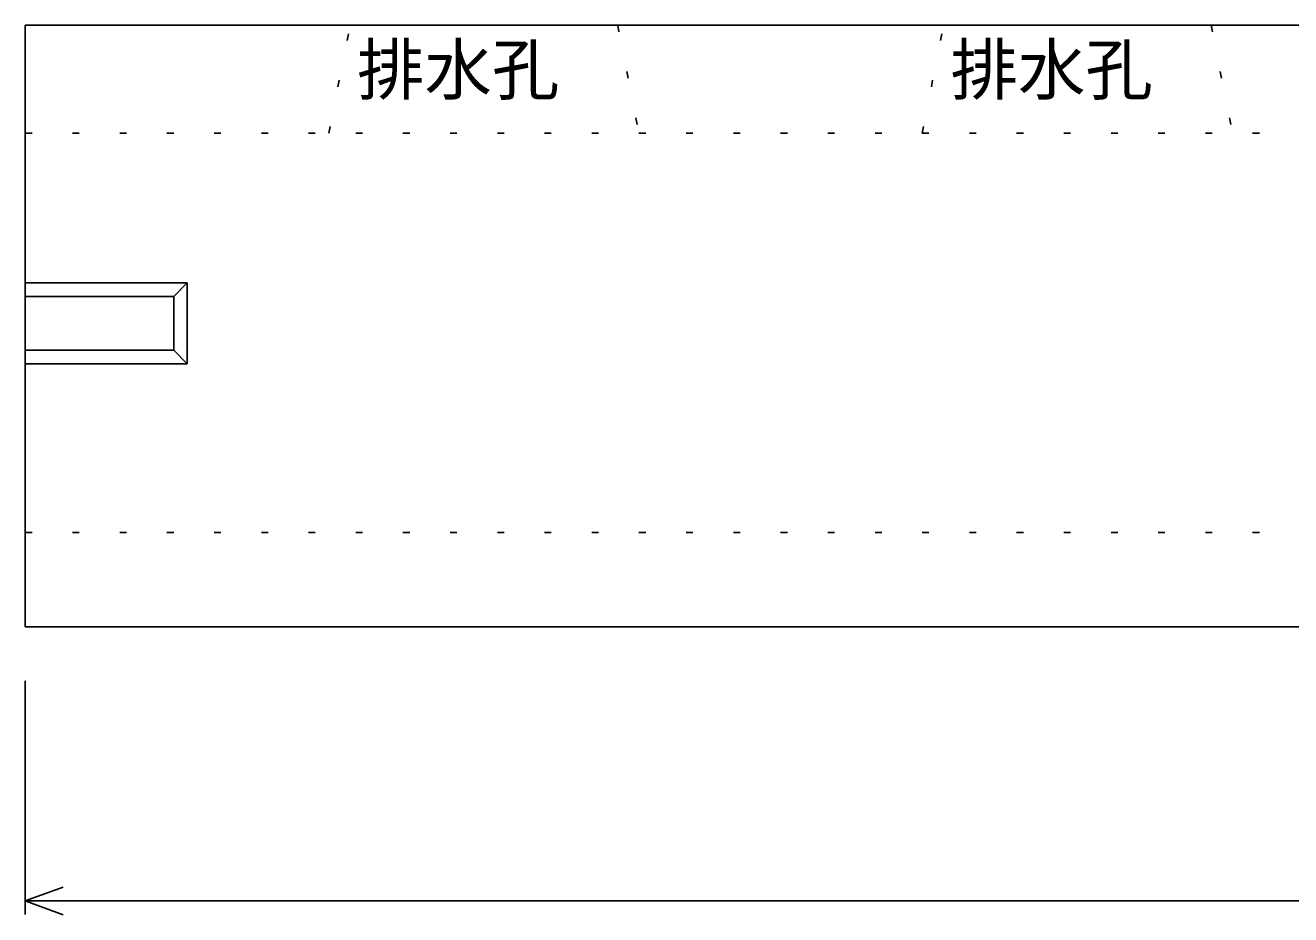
# Model space of a CAD drawing. Units: millimetres, scale not verified. Extents: x -8390 to 25210, y 0 to 11880.
# Drawn here: x -4711 to -3773, y 9141 to 9800 of the extents above; entities that cross this region are included whole.
import ezdxf
from ezdxf.enums import TextEntityAlignment as Align

# ---------------------------------------------------------------- set-up
doc = ezdxf.new("R2010")
doc.units = ezdxf.units.MM
doc.header["$LTSCALE"] = 20
doc.linetypes.add('DOTTED', pattern=[1.75, 0.25, -1.5])
for name, color, linetype, lineweight in [('DIM', 7, 'Continuous', 25), ('OUTLINE', 3, 'Continuous', 25), ('OUTLINE2', 4, 'DOTTED', 25)]:
    doc.layers.add(name, color=color, linetype=linetype, lineweight=lineweight)
doc.styles.add('ＭＳ ゴシック', font='')
doc.styles.get('ＭＳ ゴシック').set_extended_font_data('MS Gothic')

msp = doc.modelspace()

# ---------------------------------------------------------------- linework, layer by layer
at = {"layer": 'DIM'}
for p, q in [((-4711.21, 9141.19), (-4711.21, 9314.48)), ((-4711.21, 9151.19), (-4683.02, 9161.45)), ((-4711.21, 9151.19), (-2713.21, 9151.19)), ((-4683.02, 9140.93), (-4711.21, 9151.19))]:
    msp.add_line(p, q, dxfattribs=at)
at = {"layer": 'OUTLINE'}
for p, q in [((-4711.21, 9800.48), (-4711.21, 9354.48)), ((-2713.21, 9800.48), (-4711.21, 9800.48)), ((-4591.21, 9609.48), (-4711.21, 9609.48)), ((-4591.21, 9609.48), (-4601.21, 9599.48)), ((-4591.21, 9609.48), (-4591.21, 9549.48)), ((-4601.21, 9599.48), (-4711.21, 9599.48)), ((-4601.21, 9599.48), (-4601.21, 9559.48)), ((-4601.21, 9559.48), (-4711.21, 9559.48)), ((-4591.21, 9549.48), (-4601.21, 9559.48)), ((-4591.21, 9549.48), (-4711.21, 9549.48)), ((-2713.21, 9354.48), (-4711.21, 9354.48))]:
    msp.add_line(p, q, dxfattribs=at)
at = {"layer": 'OUTLINE2'}
for p, q in [((-4486.21, 9720.48), (-4470.42, 9800.48)), ((-4272, 9800.48), (-4256.21, 9720.48)), ((-4046.21, 9720.48), (-4030.42, 9800.48)), ((-3832, 9800.48), (-3816.21, 9720.48)), ((-4711.21, 9720.48), (-2713.21, 9720.48)), ((-4711.21, 9424.48), (-2713.21, 9424.48))]:
    msp.add_line(p, q, dxfattribs=at)

# ---------------------------------------------------------------- texts
at = {"layer": 'DIM', "style": 'ＭＳ ゴシック'}
for p in [(-4465.24, 9738.29), (-4025.24, 9738.29)]:
    msp.add_text('排水孔', height=36.66, dxfattribs=at).set_placement(p, align=Align.BOTTOM_LEFT)

doc.saveas('drawing.dxf')
